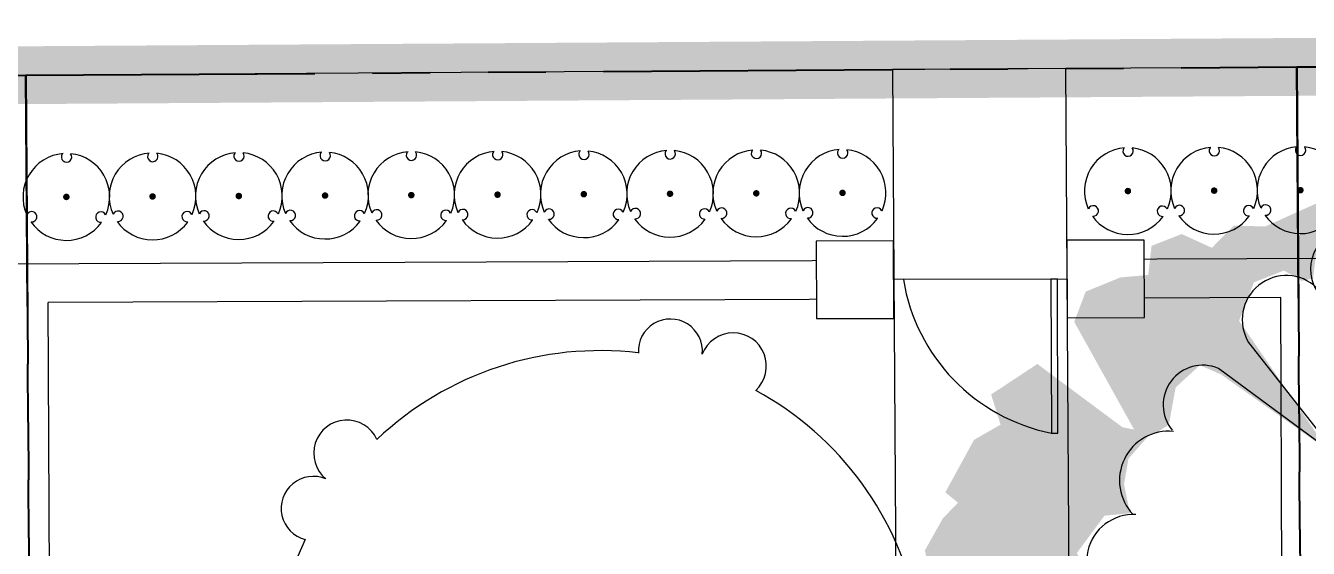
# Model space of a CAD drawing. Header units: feet. Extents: x 919634 to 928945, y 707022 to 708026.
# Drawn here: x 920891.86 to 920914.06, y 707592.3 to 707601.34 of the extents above; entities that cross this region are included whole.
import ezdxf

# ---------------------------------------------------------------- set-up
doc = ezdxf.new("R2010")
doc.units = ezdxf.units.FT
doc.header["$LTSCALE"] = 20
doc.header["$MEASUREMENT"] = 0
doc.linetypes.add('PHANTOM2', pattern=[1.25, 0.625, -0.125, 0.125, -0.125, 0.125, -0.125])
doc.linetypes.add('Site Plan$0$PHANTOM2', pattern=[1.25, 0.625, -0.125, 0.125, -0.125, 0.125, -0.125])
doc.layers.add('-u-site-propline', color=7, linetype='PHANTOM2', true_color=0xd10000)
for name, color, linetype in [('-u-site-xref', 7, 'Continuous'), ('LK-SHRB-035M', 4, 'Continuous'), ('LK-SHRB-TRNK', 3, 'Continuous'), ('LP-SHRB', 7, 'Continuous'), ('Site Plan$0$-u-site-fence', 4, 'Site Plan$0$FENCELINE1'), ('Site Plan$0$-u-site-wall', 4, 'Continuous'), ('x-RL TH7-LP Block$0$LK-TREE-050M', 253, 'Continuous'), ('x-RL TH7-LP Block$0$LK-TREE-TRNK', 253, 'Continuous'), ('x-RL TH7-LP Block$0$LP-TREE', 253, 'Continuous')]:
    doc.layers.add(name, color=color, linetype=linetype)
doc.layers.add('Site Plan$0$SP-LOT LINES', color=252, linetype='Site Plan$0$PHANTOM2', lineweight=40)
doc.layers.add('Site Plan$0$SP-SIDEWALK', color=2, linetype='Continuous', lineweight=25)
doc.layers.add('x-RL TH7-LP Block$0$-u-site-no_plot', color=253, linetype='Continuous', plot=False)
doc.layers.add('x-RL TH7-LP Block$0$LK-TREE-SHAD', color=253, linetype='Continuous', plot=False)
doc.layers.get('-u-site-xref').off()
doc.linetypes.add('Site Plan$0$FENCELINE1', pattern='A,0.25,-0.1,[133,ltypeshp.shx,S=0.1,R=0,X=-0.1,Y=0],-0.1,1', length=1.45)

# ---------------------------------------------------------------- blocks, each defined once
blk = doc.blocks.new('Site Plan$0$_Details_TH7_wall')
at = {"layer": 'Site Plan$0$-u-site-fence'}
for p, q in [((-10.47941991220964, -26.41020444910343), (-10.45992537310809, -29.41014110892564)), ((-10.47833688319035, -26.57686759695499), (-10.46100840224455, -29.24347796095842))]:
    blk.add_line(p, q, dxfattribs=at)
blk.add_lwpolyline([(-7.813609128908233, -26.67413710421615), (-7.81435371199917, -26.55955619008692), (-10.47833688319035, -26.57686759695499), (-10.47759230009941, -26.69144851108423)], close=True, dxfattribs=at)
blk.add_arc((-10.9937914276138, -26.04592359685736), 3.241637188778277, 279.4598342762083, 348.8256528219853, dxfattribs=at)
at = {"layer": 'Site Plan$0$-u-site-wall'}
for p, q in [((-10.95576902327593, -6.4098505100701), (-10.8145652905805, -26.41285651654471)), ((2.510535845882259, -22.61967486562207, 1.984302712578304e-08), (-10.17069692141376, -22.70866556756664, 1.984302712585031e-08)), ((-10.17069692153018, -22.70866556756664), (-10.14458176109474, -26.40815489622764)), ((-10.79350694594905, -29.41230882809032), (-10.66792207967956, -47.409424931393)), ((-10.12352097581606, -29.40795504674315), (-10.02139681717381, -44.04300433618482)), ((0.6673414157703519, -43.96799598832149, 1.984255540869131e-08), (-10.02139681729022, -44.04300433595199, 1.984255540874824e-08))]:
    blk.add_line(p, q, dxfattribs=at)
for points in [[(-11.158113326960567, -25.074586521480967), (-11.14940576616209, -26.41455822950229), (-9.809434058140766, -26.405850668703813), (-9.818141618939244, -25.06587896068249)], [(-11.12991122706055, -29.414494889324498), (-11.121203666262073, -30.75446659734582), (-9.781231958240749, -30.745759036547344), (-9.789939519039226, -29.40578732852602)]]:
    blk.add_wipeout(points).dxf.layer = 'Site Plan$0$-u-site-wall'
for points in [[(-11.15811332696057, -25.07458652148097), (-11.14940576616209, -26.41455822950229), (-9.809434058140766, -26.40585066870381), (-9.818141618939244, -25.06587896068249)], [(-11.12991122706055, -29.41449488932449), (-11.12120366626207, -30.75446659734582), (-9.781231958240749, -30.74575903654734), (-9.789939519039226, -29.40578732852602)]]:
    blk.add_lwpolyline(points, close=True, dxfattribs=at)
blk = doc.blocks.new('Site Plan')
at = {"layer": 'Site Plan$0$SP-LOT LINES', "ltscale": 0.4, "elevation": 7.807863672923385e-08}
for points in [[(920913.862083865, 707600.6230623508), (920936.1949452445, 707600.7682532028), (920936.8060470392, 707506.7702396355), (920914.4731856597, 707506.6250487836)], [(920869.8630136845, 707600.3370147023), (920891.8625487748, 707600.4800385266), (920892.4736505694, 707506.4820249593), (920870.4741154793, 707506.339001135)], [(920891.8625487748, 707600.4800385266), (920913.862083865, 707600.6230623508), (920914.4731856597, 707506.6250487836), (920892.4736505694, 707506.4820249593)]]:
    blk.add_lwpolyline(points, close=True, dxfattribs=at)
at = {"layer": 'Site Plan$0$SP-SIDEWALK', "elevation": 7.807863672923385e-08}
blk.add_lwpolyline([(920909.8621681178, 707600.5970562537), (920906.8622315148, 707600.577553005), (920906.983585135, 707581.9112825714), (920909.9835217382, 707581.9307858202)], close=True, dxfattribs=at)
at = {"layer": 'Site Plan$0$-u-site-wall', "rotation": 269.8332824135965}
blk.add_blockref('Site Plan$0$_Details_TH7_wall', (920936.2639929139, 707586.3992919996, 5.823512418688203e-08), dxfattribs=at)
blk = doc.blocks.new('x-RL TH7-LP Block$0$TREE-SIMP-021')
at = {"layer": 'x-RL TH7-LP Block$0$LK-TREE-SHAD'}
h = blk.add_hatch(color=256, dxfattribs=at)
edge = h.paths.add_edge_path()
edge.add_arc((0.1670000000000016, 0), 0.5000000000000239, 260.3865617105897, 278.5936085237907)
edge.add_arc((0.2619320473717437, -0.4475469871519522), 0.05101736742950515, 186.3524412592835, 246.651281477449, ccw=False)
edge.add_arc((0, -2.131628207280301e-14), 0.4999999999999955, 279.61343828940744, 294.98973247718067, ccw=False)
edge = h.paths.add_edge_path()
edge.add_arc((0.1670000000000016, -2.842170943040401e-14), 0.4999999999999858, 285.35812662729506, 294.9897324771812, ccw=False)
edge.add_arc((0.2619320473717153, -0.4475469871519593), 0.05101736742950547, 317.3004536736503, 392.4177406316337)
edge.add_arc((0.3377983859684264, -0.3832874793667926), 0.04937740005396908, 228.3744434168904, 416.8573514313249)
edge.add_arc((0, -4.263256414560601e-14), 0.499999999999984, 316.8519098886588, 366.9897324771847)
edge.add_arc((0.5065839324883825, 0.1108125556681472), 0.0510173674294981, 258.3524412592744, 464.4177406316392)
edge.add_arc((0.4689134968027702, 0.2028230113137752), 0.04937740005396369, 300.3744434168894, 488.8573514313118)
edge.add_arc((0, -2.131628207280301e-14), 0.5000000000000026, 28.85190988865855, 78.98973247718327)
edge.add_arc((0.05115404106064148, 0.5160329129350814), 0.05101736742951309, 330.3524412592923, 399.9472398419138)
edge.add_arc((0.1190060928392711, 0.5086389940592824), 0.04937740005397353, 12.374443416904683, 125.5951215006767, ccw=False)
edge.add_arc((0.2181540410606431, 0.5160329129350814), 0.05101736742948313, -29.647558740707723, 176.4177406316317, ccw=False)
edge.add_arc((0.1670000000000016, -2.842170943040401e-14), 0.5000000000000039, 28.851909888658213, 78.98973247718328, ccw=False)
edge.add_arc((0.6359134968028002, 0.2028230113137681), 0.04937740005397455, -59.62555658313693, 128.85735143134, ccw=False)
edge.add_arc((0.6735839324883557, 0.1108125556681472), 0.05101736742948965, -101.64755874069431, 104.4177406316083, ccw=False)
edge.add_arc((0.1669999999999732, -1.4210854715202e-14), 0.5000000000000059, -43.14809011132962, 6.989732477181519, ccw=False)
edge.add_arc((0.5047983859678311, -0.3832874793662739), 0.04937740005395616, -131.62555658219208, 56.857351430414894, ccw=False)
edge.add_arc((0.4289320473717453, -0.4475469871519522), 0.05101736742948169, -173.64755874072046, 32.41774063164411, ccw=False)
at = {"layer": 'x-RL TH7-LP Block$0$LK-TREE-050M'}
for centre, radius, start, end in [((-0.04799390716075891, 0.5086389940592824), 0.04937740005396271, 12.3744434168969, 201.2618362351385), ((0.0511540410606699, 0.5160329129350814), 0.05101736742949643, 330.3524412592786, 176.4177406316339), ((-0.003777478401218559, 0.003136797043296724), 0.4952442819776592, 100.5015960879655, 151.0925035290089), ((-2.842170943040401e-14, -2.131628207280301e-14), 0.5, 28.85190988865747, 78.98973247718159), ((-0.4749689964509969, 0.2081133238393136), 0.05101736742949643, 42.43331910011396, 248.4177406316341), ((0.4689134968027702, 0.2028230113137681), 0.04937740005396271, 300.3744434168967, 129.2618362351378), ((-0.4985753626810379, 0.1115331750183941), 0.04937740005396271, 84.37444341689746, 273.2618362351384), ((0.5065839324883825, 0.1108125556681472), 0.05101736742949643, 258.3524412592795, 104.4177406316339), ((-2.842170943040401e-14, -2.131628207280301e-14), 0.5, 172.8519098886574, 222.9897324771822), ((-2.842170943040401e-14, -2.131628207280301e-14), 0.5, 316.8519098886569, 6.989732477181856), ((-0.3447010244698276, -0.3874118052906965), 0.05101736742949643, 114.3524412592789, 320.4177406316336), ((0.3377983859684264, -0.3832874793667926), 0.04937740005396271, 228.3744434168969, 57.2618362351381), ((-0.2601426129294566, -0.4397077010247585), 0.04937740005396271, 156.3744434168966, 345.2618362351382), ((0.2619320473717153, -0.4475469871519522), 0.05101736742949643, 183.8540007653813, 32.41774063163366), ((-2.842170943040401e-14, -2.131628207280301e-14), 0.5, 244.8519098886572, 294.9897324771821)]:
    blk.add_arc(centre, radius, start, end, dxfattribs=at)
at = {"layer": 'x-RL TH7-LP Block$0$LK-TREE-TRNK', "const_width": 0.03749999999999999}
blk.add_lwpolyline([(-0.01875000000001137, -2.131628207280301e-14, 1), (0.01874999999998295, -2.131628207280301e-14, 1)], format="xyb", close=True, dxfattribs=at)
blk = doc.blocks.new('x-RL TH7-LP Block$0$TREE-SIMP-024')
at = {"layer": 'x-RL TH7-LP Block$0$LK-TREE-SHAD'}
blk.add_hatch(color=256, dxfattribs=at).paths.add_polyline_path([(0.1890392876505302, -0.4914625425579686), (0.2122538417685007, -0.5256094872272712), (0.2532375141730938, -0.5283298083166699), (0.3119894994224524, -0.5023558214439703), (0.3488751212994714, -0.5037111922460724), (0.3748395371480342, -0.4777467763975238), (0.4103546213606251, -0.4941301901573638), (0.4458784854625435, -0.4804583228024413), (0.4499869085587704, -0.4463034049931593), (0.4827752814527457, -0.4435615268122319), (0.5237645425420112, -0.4271557661335734), (0.5374364046921016, -0.3916319072365013), (0.4677999237022448, -0.2646004044787063), (0.4814606117391236, -0.2673287123739385), (0.5811675407061045, -0.3424377704076562), (0.6358238768052615, -0.3069019339042427), (0.6249050584882809, -0.2713852550636489), (0.6563316736071556, -0.2536161387256897), (0.6905033561629352, -0.1921294586080649), (0.6754793072618952, -0.1798385099472739), (0.6932444327993608, -0.1620733844098154), (0.7151139873763555, -0.1238148273882871), (0.7082908266705772, -0.09785999622977926), (0.6932723684028588, -0.06644295733990191), (0.7124048371439358, -0.04457898493521384), (0.7206121090560202, -0.009056715461291276), (0.6905616235424645, 0.007328289670340382), (0.7329206188030071, 0.03602978614996744), (0.7370298401875459, 0.07291700591118655), (0.7179093405918024, 0.09203750550695133), (0.676924078764074, 0.08929323635833697), (0.7124583154346453, 0.1384849718098451), (0.7029036562701094, 0.1671713118368103), (0.6687575131452945, 0.193118164650528), (0.6564657629400017, 0.2054099148558279), (0.5362310864248627, 0.1589257265477073), (0.5335043751062472, 0.1780510184884818), (0.6455525333076935, 0.2600526754644719), (0.629173911892849, 0.311961547954219), (0.5868252892009878, 0.3187799195711634), (0.5800021304438587, 0.3447347591907146), (0.5417667199370442, 0.4021018401502943), (0.5253745262878908, 0.4075616432481155), (0.5089783437868505, 0.3993599652255568), (0.5035185354842042, 0.4157521536698852), (0.4693747885318942, 0.4498959006221668), (0.4488845495600344, 0.4567206592121238), (0.4038004408650693, 0.4526090468599193), (0.3942457764956941, 0.4812953816820524), (0.3464349545334926, 0.496309052809579), (0.3341336228943703, 0.4758132232043835), (0.3327790503805659, 0.5154311470333397), (0.3081915624256624, 0.5263531546063263), (0.2494443643164743, 0.5167729508059438), (0.2439733819006165, 0.4949129724579535), (0.2112025668366186, 0.5522816480455219), (0.1524505763824209, 0.5263076559679831), (0.1497110976301883, 0.5017161739563747), (0.1811305294363592, 0.4948946130834457), (0.202984124067541, 0.4785072085230979), (0.212541181353231, 0.45801777109574), (0.2344003614129235, 0.4607564515596465), (0.2835801296677403, 0.4553062246908226), (0.2904048882577115, 0.4348159857189486), (0.3081524507603319, 0.3924705522830649), (0.3614310626261954, 0.3883876718740424), (0.3819133199970679, 0.354239934121253), (0.3832702886833488, 0.3228189044308749), (0.4119582233383312, 0.3187288407091629), (0.4338078271690051, 0.2886799465673988), (0.4365281534632288, 0.2476962793676662), (0.312182657679358, 0.1588602791116926), (0.4802353394693739, 0.2149214735031819), (0.5048180383354861, 0.1876056743968348), (0.5075423554302176, 0.1602834967785185), (0.5048004805054802, 0.1274951206283248), (0.4965979976822155, 0.1083666426877699), (0.5239185806725288, 0.1001777301501932), (0.5416661483799885, 0.05783230191914868), (0.5266269378214474, 0.01820959095000774), (0.5074992581692186, 0.01273941007867307), (0.5252540059331636, -0.005015337685279064), (0.5129446926930257, -0.05283414645331419), (0.4979158599080051, -0.05693698412104453), (0.5361496757868451, -0.1197686605234622), (0.5033493272351564, -0.1634950041924412), (0.4732932530368998, -0.1662360808288668), (0.4801140208263632, -0.2003878093821498), (0.4746406454941905, -0.2304446851249153), (0.4514085283413749, -0.2564082994289478), (0.4418442877430095, -0.2605095392124781), (0.426813860329986, -0.2700769723230536), (0.4186041922453967, -0.3137961359355472), (0.3899074796497359, -0.3397613448675685), (0.3653199916948324, -0.3288393372945819), (0.239660629690519, -0.2387102159554928), (0.3434432538051624, -0.3916885715269984), (0.3256701466667096, -0.4367766762272822), (0.2901462825647911, -0.4504485435822119), (0.2696576382209059, -0.4381591895494168), (0.2559953555560242, -0.4408954770970226), (0.2505179861671536, -0.4846138391650001), (0.2286588009026502, -0.4873525248337458), (0.2177264207609824, -0.4982849049754137)])
at = {"layer": 'x-RL TH7-LP Block$0$LK-TREE-050M'}
for p, q in [((-0.04860488914232519, 0.3204401747418828), (-0.1004783664031379, 0.4881257947864839)), ((-0.05369746659829389, 0.4915933362915723), (-0.04860488914232519, 0.3204401747418828)), ((0.2897369795163627, 0.1452474562183212), (0.4331856951178565, 0.2463997710962005)), ((0.4509396161136294, 0.2029800207524346), (0.2897369795163627, 0.1452474562183212)), ((-0.484126475581121, 0.1008413697186938), (-0.3197764530257245, 0.05279546313309424)), ((-0.3197764530257245, 0.05279546313309424), (-0.4952847406890442, 0.05527856086738581)), ((0.3323934762303793, -0.366144784429423), (0.2276721902811687, -0.2306723100195143)), ((0.2276721902811687, -0.2306723100195143), (0.3682018494262422, -0.3358423614288597)), ((-0.2455091501645086, -0.4292699423333417), (-0.1490278276294532, -0.2878107840738551)), ((-0.1490278276294532, -0.2878107840738551), (-0.2056244374518599, -0.4539617653212815))]:
    blk.add_line(p, q, dxfattribs=at)
for centre, radius, start, end in [((-0.002046592426324878, 0.4868550850393945), 0.05186775325439813, 9.894664786015177, 174.758577227328), ((0.09479688157250621, 0.4893167681903066), 0.04800949825501283, 350.9389413252036, 173.4733813780408), ((-0.1406577635833912, 0.4643518711474144), 0.04668600864248076, 30.61256466583337, 182.9404446800889), ((0.1742931968898063, 0.4599880194734851), 0.03877302073807031, 346.4677891969286, 145.8460662159045), ((-0.2256235228414027, 0.416537993178828), 0.05803041528278666, 48.19387987775519, 187.3850517374514), ((0.249491642336892, 0.4128623806588791), 0.05490868705670256, 338.5456909887605, 138.9426875496921), ((-0.3155583000221611, 0.3648621441673399), 0.05490868705670256, 50.5456909887609, 210.9426875496927), ((0.3264296698085047, 0.3432980403228925), 0.05803041528278666, 336.1938798777554, 115.3850517374514), ((-0.3836150434950696, 0.3079067958741248), 0.03877302073807031, 58.46778919692883, 217.8460662159039), ((0.398159233570567, 0.2772661021778475), 0.04668600864248076, 318.6125646658333, 110.9404446800895), ((-0.4360740535002208, 0.2413643889474102), 0.04800949825501283, 62.93894132520439, 245.4733813780411), ((-0.4636591329584405, 0.1485000700117638), 0.05186775325439813, 81.89466478601592, 246.7585772273271), ((0.4623942692778655, 0.1523929201382828), 0.05186775325439813, 297.894664786015, 102.7585772273273), ((0.4946617483395528, 0.06105000505942826), 0.04800949825501283, 278.9389413252028, 101.4733813780415), ((-0.4850905122466429, 0.009719136930840477), 0.04668600864248076, 102.6125646658336, 254.9404446800894), ((0.4913341631808805, -0.02361856542178487), 0.03877302073807031, 274.4677891969283, 73.84606621590467), ((-0.4658726755859846, -0.08586340293272343), 0.05803041528278666, 120.1938798777553, 259.3850517374512), ((0.4697526148953841, -0.1096991602439772), 0.05490868705670256, 266.5456909887607, 66.94268754969211), ((-0.4445173971826932, -0.1873651743553211), 0.05490868705670256, 122.545690988761, 282.9426875496918), ((0.4273681537194989, -0.2043681359880694), 0.05803041528278666, 264.1938798777555, 43.3850517374514), ((-0.4113803323655247, -0.2696911542562219), 0.03877302073807031, 130.4677891969289, 289.8460662159039), ((0.3867337028646318, -0.2929919960733187), 0.04668600864248076, 246.6125646658334, 38.94044468008853), ((-0.3643054682475793, -0.3401453721469778), 0.04800949825501283, 134.9389413252038, 317.4733813780404), ((-0.2845105109362862, -0.3950769944404016), 0.05186775325439813, 153.8946647860153, 318.7585772273273), ((0.2878219670432429, -0.3926710807491034), 0.05186775325439813, 225.8946647860147, 30.75857722732785), ((0.2109208918357979, -0.4515857900502454), 0.04800949825501283, 206.9389413252034, 29.47338137804071), ((-0.1591446606051079, -0.4583451141828618), 0.04668600864248076, 174.6125646658334, 326.940444680089), ((-0.06230162510055948, -0.4696044945809916), 0.05803041528278666, 192.1938798777558, 331.3850517374509), ((0.1293680157899644, -0.4745850956696813), 0.03877302073807031, 202.4677891969289, 1.846066215904139), ((0.04083143997263505, -0.4806601902269989), 0.05490868705670256, 194.5456909887608, 354.942687549692)]:
    blk.add_arc(centre, radius, start, end, dxfattribs=at)
at = {"layer": 'x-RL TH7-LP Block$0$LK-TREE-TRNK', "const_width": 0.03749999999999999}
blk.add_lwpolyline([(0.01325825214726706, 0.01325825214723153, 1), (-0.01325825214723864, -0.01325825214726706, 1)], format="xyb", close=True, dxfattribs=at)
blk = doc.blocks.new('x-RL TH7-LP Block', base_point=(1241.699483058532, 168.1706843559634))
at = {"layer": 'x-RL TH7-LP Block$0$-u-site-no_plot'}
blk.add_line((1241.699483058532, 168.1706843559634), (1396.366149725276, 168.1706843558932), dxfattribs=at)
at = {"layer": 'x-RL TH7-LP Block$0$LP-TREE', "xscale": 11.24595552882447, "yscale": 11.24595552882447, "zscale": 9.733612224634927, "rotation": 90}
blk.add_blockref('x-RL TH7-LP Block$0$TREE-SIMP-021', (1276.163025168586, 178.6213534265989), dxfattribs=at)
at = {"layer": 'x-RL TH7-LP Block$0$LP-TREE', "xscale": 14.70790299536585, "yscale": 14.70790299536585, "zscale": 14.70790299536585}
blk.add_blockref('x-RL TH7-LP Block$0$TREE-SIMP-024', (1260.00988935621, 178.3148679371225), dxfattribs=at)
blk = doc.blocks.new('SHRUB-LRG-020')
at = {"layer": 'LK-SHRB-035M'}
for centre, radius, start, end in [((0, 0), 0.5, 94.34978531993045, 204.197478914356), ((0.001889855033477161, 0.4603848002291109), 0.05995317584729301, 145.5617106720357, 37.37413056032797), ((0, 0), 0.5, 335.6607324966503, 84.36192919374862), ((-0.3996498600313707, -0.2285557376460936), 0.05995317584729301, 265.5617106720358, 157.3741305603279), ((0, 0), 0.5, 215.0580211348241, 323.979530820607), ((0.3977600049978971, -0.2318290625830173), 0.05995317584729301, 25.56171067203576, 277.3741305603279)]:
    blk.add_arc(centre, radius, start, end, dxfattribs=at)
at = {"layer": 'LK-SHRB-TRNK', "const_width": 0.0375}
blk.add_lwpolyline([(-0.01875000000000071, 0, 1), (0.01875000000000071, 0, 1)], format="xyb", close=True, dxfattribs=at)

msp = doc.modelspace()

# ---------------------------------------------------------------- block references
at = {"layer": '-u-site-xref'}
msp.add_blockref('Site Plan', (0, 0), dxfattribs=at)

# ---------------------------------------------------------------- next in the draw order: linework, layer by layer
at = {"layer": '-u-site-propline', "const_width": 1}
msp.add_lwpolyline([(920947.0000886252, 707545.9204017931), (920946.2013768834, 707600.8345230455), (920548.4734135537, 707598.2488059332), (920114.5755185183, 707595.4173937511), (920115.1048384466, 707522.8953291861), (920102.9668962085, 707404.7482034572), (920105.5431136015, 707051.8130943171), (920991.6971269739, 707057.367269914), (920991.4728619354, 707093.1250671773), (921085.439179533, 707093.7985091242), (921082.2021453959, 707546.7798329409)], close=True, dxfattribs=at)

# ---------------------------------------------------------------- next in the draw order: block references
at = {"layer": '-u-site-xref', "extrusion": (-1.559506165813319e-07, -1.579166133678545e-07, 0.9999999999999755), "rotation": 180.3724872712529}
msp.add_blockref('x-RL TH7-LP Block', (920936.1949452328, 707600.7682532625, -0.2553624070115149), dxfattribs=at)
at = {"layer": 'LP-SHRB', "xscale": 1.502163410681632, "yscale": 1.502163410681632, "zscale": 1.502163410681632}
for p in [(920895.5481669824, 707598.3912020682), (920897.0409984535, 707598.3989659174), (920898.5338299247, 707598.4067297666), (920900.0266613958, 707598.4144936159), (920901.5194928669, 707598.4222574651), (920903.0123243381, 707598.4300213143), (920904.5051558092, 707598.4377851635), (920905.9979872804, 707598.4455490127), (920910.9379504254, 707598.4766044096), (920912.4307818966, 707598.4843682589), (920913.9236133677, 707598.4921321081), (920892.5625040401, 707598.3756743697), (920894.0553355112, 707598.383438219)]:
    msp.add_blockref('SHRUB-LRG-020', p, dxfattribs=at)

doc.saveas('drawing.dxf')
